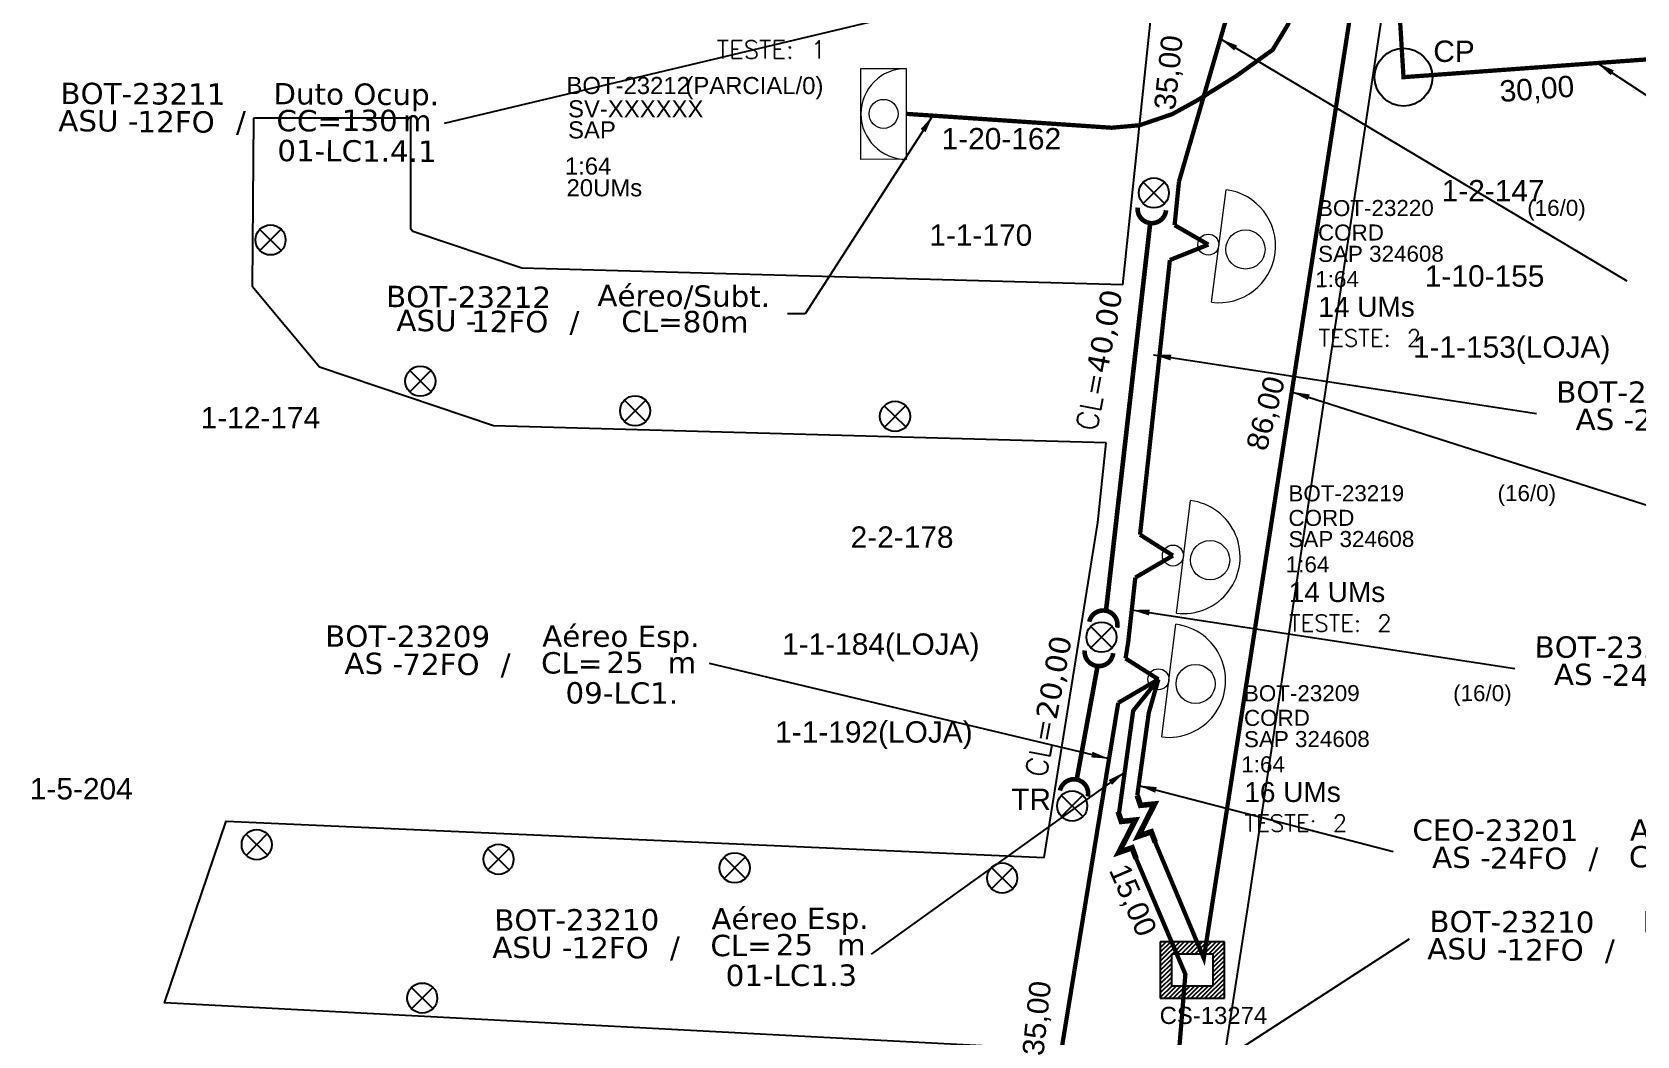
# Model space of a CAD drawing. Header units: inches. Extents: x 950 to 3755, y 850 to 1444.
# Drawn here: x 1199.5 to 1379.7, y 1071.5 to 1184.2 of the extents above; entities that cross this region are included whole.
import ezdxf
from ezdxf.enums import TextEntityAlignment as Align

# ---------------------------------------------------------------- set-up
doc = ezdxf.new("R2010")
doc.units = ezdxf.units.IN
doc.header["$MEASUREMENT"] = 0
for name, color, linetype in [('10.1-Caixas Subterrâneas', 5, 'Continuous'), ('CAP a instalar', 1, 'Continuous'), ('label_cabos', 7, 'Continuous'), ('Legenda', 1, 'Continuous'), ('locais', 7, 'Continuous'), ('Quadra', 98, 'Continuous'), ('Subida Lateral', 5, 'Continuous')]:
    doc.layers.add(name, color=color, linetype=linetype)
for name, color, linetype, lineweight in [("20.0-LEGENDA DOS CDO'S", 1, 'Continuous', 0), ('20.1-CDO_INTERIOR', 1, 'Continuous', 0), ('20.2-CDO_POSTE', 1, 'Continuous', 5), ('20.6-CORDOALHA_SUPORTE', 7, 'Continuous', 25), ('CORDOALHA_SUPORTE', 7, 'Continuous', 25)]:
    doc.layers.add(name, color=color, linetype=linetype, lineweight=lineweight)
doc.layers.add('EXTRA', color=50, linetype='Continuous', plot=False)
doc.styles.add('ARIAL', font='arial.ttf')
doc.styles.add('DIGICADE', font='arial.ttf')
doc.styles.add('ROMANS', font='romans.shx')
doc.styles.add('siredit', font='verdana.ttf')
doc.linetypes.add('FENCELINE1', pattern='A,0.25,-0.1,[133,ltypeshp.shx,S=0.1,R=0,X=-0.1,Y=0],-0.1,1', length=1.45)
doc.dimstyles.new('CC', dxfattribs={"dimtxt": 1, "dimasz": 2, "dimexe": 0.18, "dimexo": 0.0625, "dimgap": 0.09, "dimtad": 0, "dimdec": 0, "dimrnd": 1, "dimzin": 0, "dimdsep": 46, "dimtxsty": 'siredit', "dimblk": 'NONE', "dimcen": 0, "dimse1": 1, "dimse2": 1, "dimsd1": 1, "dimsd2": 1, "dimclrt": 7, "dimadec": 0, "dimazin": 0, "dimtfac": 1, "dimtdec": 0, "dimtofl": 0, "dimtmove": 0, "dimatfit": 3, "dimfxl": 0, "dimtolj": 1, "dimtzin": 0, "dimarcsym": 0})

# ---------------------------------------------------------------- blocks, each defined once
blk = doc.blocks.new('POSTE')
at = {"layer": 'locais', "color": 10}
for points in [[(1, -0.99), (-1, 0.99)], [(0.99, 1), (-0.99, -1)]]:
    blk.add_lwpolyline(points, dxfattribs=at)
blk.add_circle((0, 0), 1.41, dxfattribs=at)
blk = doc.blocks.new('*X6')
at = {"color": 0, "linetype": 'Continuous'}
for p, q in [((-1.25, 0.34099), (-0.49099, 1.1)), ((-1.25, 0.517767), (-0.667767, 1.1)), ((-1.25, 0.694544), (-0.844544, 1.1)), ((-1.25, 0.87132), (-1.02132, 1.1)), ((-1.25, 1.048097), (-1.198097, 1.1)), ((-0.789214, 0.625), (-0.314214, 1.1)), ((-0.612437, 0.625), (-0.137437, 1.1)), ((-0.43566, 0.625), (0.03934, 1.1)), ((-0.258883, 0.625), (0.216117, 1.1)), ((-0.082107, 0.625), (0.392893, 1.1)), ((0.09467, 0.625), (0.56967, 1.1)), ((0.271447, 0.625), (0.746447, 1.1)), ((0.448223, 0.625), (0.923223, 1.1)), ((0.625, 0.625), (1.1, 1.1)), ((0.801777, 0.625), (1.25, 1.073223)), ((0.8035, 0.449947), (1.25, 0.896447)), ((0.8035, 0.27317), (1.25, 0.71967)), ((-1.25, 0.164214), (-0.8035, 0.610714)), ((-1.25, -0.012563), (-0.8035, 0.433937)), ((-1.25, -0.18934), (-0.8035, 0.25716)), ((-1.25, -0.366117), (-0.8035, 0.080383)), ((0.8035, 0.096393), (1.25, 0.542893)), ((0.8035, -0.080383), (1.25, 0.366117)), ((0.8035, -0.25716), (1.25, 0.18934)), ((0.8035, -0.433937), (1.25, 0.012563)), ((-1.25, -0.542893), (-0.8035, -0.096393)), ((-1.25, -0.71967), (-0.8035, -0.27317)), ((-1.25, -0.896447), (-0.8035, -0.449947)), ((-1.25, -1.073223), (-0.801777, -0.625)), ((-1.1, -1.1), (-0.625, -0.625)), ((-0.923223, -1.1), (-0.448223, -0.625)), ((-0.746447, -1.1), (-0.271447, -0.625)), ((-0.56967, -1.1), (-0.09467, -0.625)), ((-0.392893, -1.1), (0.082107, -0.625)), ((-0.216117, -1.1), (0.258883, -0.625)), ((-0.03934, -1.1), (0.43566, -0.625)), ((0.137437, -1.1), (0.612437, -0.625)), ((0.314214, -1.1), (0.789214, -0.625)), ((0.49099, -1.1), (1.25, -0.34099)), ((0.667767, -1.1), (1.25, -0.517767)), ((0.8035, -0.610714), (1.25, -0.164214)), ((0.844544, -1.1), (1.25, -0.694544)), ((1.02132, -1.1), (1.25, -0.87132)), ((1.198097, -1.1), (1.25, -1.048097))]:
    blk.add_line(p, q, dxfattribs=at)
blk = doc.blocks.new('MANHOLE_MQ')
at = {"color": 0, "linetype": 'Continuous'}
for p, q in [((0.00000623, 0.00000569), (-0.00000627, 0.00000569)), ((-0.00000627, 0.00000569), (-0.00000627, -0.00000531)), ((-0.00000404, 0.00000331), (0.00000399, 0.00000331)), ((-0.00000404, -0.00000294), (-0.00000404, 0.00000331)), ((0.00000399, 0.00000331), (0.00000399, -0.00000294)), ((0.00000623, -0.00000531), (0.00000623, 0.00000569)), ((0.00000399, -0.00000294), (-0.00000404, -0.00000294)), ((0.00000399, -0.00000294), (0.00000399, -0.00000294)), ((-0.00000627, -0.00000531), (0.00000623, -0.00000531))]:
    blk.add_line(p, q, dxfattribs=at)
at = {"color": 0, "linetype": 'Continuous', "xscale": 5e-06, "yscale": 5e-06, "zscale": 1e-05}
blk.add_blockref('*X6', (-0.00000002, 0.00000019), dxfattribs=at)
blk = doc.blocks.new('*U7')
at = {"color": 0}
blk.add_line((2.145, -0.582), (-2.104, -0.684), dxfattribs=at)
for centre, radius in [((-0.004, 0.376), 0.733), ((0.03, -1.026), 0.393)]:
    blk.add_circle(centre, radius, dxfattribs=at)
blk.add_arc((0.02, -0.633), 2.125, 1.37817, 181.37817, dxfattribs=at)
blk = doc.blocks.new('Inst CDOE-16 CAIXA DIST OPT CDOE 48F_16D C_SPL_2_1_8')
at = {"layer": "20.0-LEGENDA DOS CDO'S", "color": 0}
for tag, p, style, flags in [('ID_ATIVIDADE', (0.12, 6.472), 'ARIAL', 3), ('FATOR', (7.921, 6.472), 'ARIAL', 1), ('QTDE', (0.097, -1.17), 'DIGICADE', 3)]:
    blk.add_attdef(tag, p, '', height=0.8, rotation=0.11799, dxfattribs=dict(at, style=style, flags=flags))
at = {"layer": "20.0-LEGENDA DOS CDO'S", "color": 0, "style": 'ARIAL'}
for tag, p, height in [('FID', (0.12, 5.248), 0.8), ('CORDOALHA', (0.122, 4.023), 0.8), ('SAP', (0.124, 2.961), 0.8), ('1:XX', (-0.012, 1.7), 0.8), ('UMS', (0.141, 0.217), 1)]:
    blk.add_attdef(tag, p, '', height=height, rotation=0.11799, dxfattribs=at)
blk.add_attdef('FIBRAS_UTILIZADAS', text='', height=0.8, rotation=0.11799, dxfattribs=at).set_placement((8.079, 5.263), align=Align.CENTER)
blk = doc.blocks.new('Teste  FTTH')
at = {"color": 0, "lineweight": 0, "style": 'ROMANS'}
for tag, p in [('TESTE', (-2.302, -0.29)), ('QTDE', (0.212, -0.29))]:
    blk.add_attdef(tag, p, '', height=0.48, dxfattribs=at)
for tag, p, flags in [('FID', (-2.227, -1.253), 1), ('FATOR', (-2.227, -2.028), 3), ('ID_ATIVIDADE', (-2.227, -2.716), 3)]:
    blk.add_attdef(tag, p, '', height=0.48, dxfattribs=dict(at, flags=flags))
blk = doc.blocks.new('Inst CORD BENZINAL 4.55MM 3F (sem recursos)')
at = {"layer": '20.6-CORDOALHA_SUPORTE', "color": 0, "lineweight": 0, "style": 'ROMANS'}
blk.add_attdef('LANCE', text='', height=1, dxfattribs=at).set_placement((-0.538, -2.215), align=Align.RIGHT)
at = {"layer": '20.6-CORDOALHA_SUPORTE', "color": 0, "style": 'siredit'}
blk.add_attdef('QTDE', (-0.538, -2.215), '', height=1, rotation=359.69001, dxfattribs=at)
at = {"layer": '20.6-CORDOALHA_SUPORTE', "color": 0, "lineweight": 0, "style": 'ROMANS'}
for tag, p, flags in [('FATOR', (-5.196, -4.442), 3), ('ID_ATIVIDADE', (-5.201, -6.669), 3), ('FID', (-5.201, -8.896), 1)]:
    blk.add_attdef(tag, p, '', height=1, dxfattribs=dict(at, flags=flags))
blk = doc.blocks.new('_None')
blk = doc.blocks.new('LEGENDA DOS CABOS')
at = {"layer": 'EXTRA', "color": 0, "style": 'siredit'}
for tag, p in [('ID', (4.601, 0.974)), ('XX', (9.03, 0.974))]:
    blk.add_attdef(tag, text='', height=0.48, rotation=359.69001, dxfattribs=at).set_placement(p, align=Align.MIDDLE_CENTER)
at = {"layer": 'Legenda', "color": 0, "style": 'siredit'}
for tag, p in [('TIPO_CABO', (1.314, -0.005)), ('CABO', (4.686, -0.052)), ('/', (6.809, -0.052)), ('METROS', (10.034, -0.052))]:
    blk.add_attdef(tag, text='', height=0.8, rotation=359.69001, dxfattribs=at).set_placement(p, align=Align.MIDDLE_CENTER)
blk = doc.blocks.new('Inst CB ESP CFOA-SM-AS-80-TS-72')
at = {"layer": 'label_cabos', "color": 0, "style": 'siredit'}
for tag, flags, p in [('ID_ATIVIDADE', 3, (1.314, 2.672)), ('FATOR', 1, (11.56, 2.551))]:
    blk.add_attdef(tag, text='', height=1, rotation=359.69001, dxfattribs=dict(at, flags=flags)).set_placement(p, align=Align.MIDDLE_CENTER)
for tag, p in [('DESTINO_CABO', (3.131, 1.262)), ('TIPO_CABO', (13.108, 1.245)), ('TIPO_CABO', (1.762, -0.005)), ('CABO', (4.686, -0.052)), ('/', (7.714, -0.052)), ('LANCE', (10.809, 0.002)), ('UND', (15.964, 0.002)), ('FID', (13.148, -1.414))]:
    blk.add_attdef(tag, text='', height=1, rotation=359.69001, dxfattribs=at).set_placement(p, align=Align.MIDDLE_CENTER)
blk.add_attdef('QTDE', (12.429, -0.475), '', height=1, rotation=359.69001, dxfattribs=at)
blk = doc.blocks.new('Inst CB ESP CFOA-SM-AS-80-TS-24')
at = {"layer": 'label_cabos', "color": 0, "style": 'siredit'}
for tag, flags, p in [('ID_ATIVIDADE', 3, (1.314, 2.672)), ('FATOR', 1, (11.56, 2.551))]:
    blk.add_attdef(tag, text='', height=1, rotation=359.69001, dxfattribs=dict(at, flags=flags)).set_placement(p, align=Align.MIDDLE_CENTER)
for tag, p in [('DESTINO_CABO', (3.131, 1.262)), ('TIPO_CABO', (13.108, 1.245)), ('TIPO_CABO', (1.762, -0.005)), ('CABO', (4.686, -0.052)), ('/', (7.714, -0.052)), ('LANCE', (10.809, 0.002)), ('UND', (15.964, 0.002)), ('FID', (13.148, -1.414))]:
    blk.add_attdef(tag, text='', height=1, rotation=359.69001, dxfattribs=at).set_placement(p, align=Align.MIDDLE_CENTER)
blk.add_attdef('QTDE', (12.429, -0.475), '', height=1, rotation=359.69001, dxfattribs=at)
blk = doc.blocks.new('Inst CB ESP CFOA-SM-ASU-120-S-12')
at = {"layer": 'label_cabos', "color": 0, "style": 'siredit'}
for tag, flags, p in [('ID_ATIVIDADE', 3, (1.314, 2.672)), ('FATOR', 1, (11.56, 2.551))]:
    blk.add_attdef(tag, text='', height=1, rotation=359.69001, dxfattribs=dict(at, flags=flags)).set_placement(p, align=Align.MIDDLE_CENTER)
for tag, p in [('DESTINO_CABO', (3.131, 1.262)), ('TIPO_CABO', (13.108, 1.245)), ('TIPO_CABO', (1.262, -0.005)), ('CABO', (4.686, -0.052)), ('/', (7.714, -0.052)), ('LANCE', (10.809, 0.002)), ('UND', (15.964, 0.002)), ('FID', (13.148, -1.414))]:
    blk.add_attdef(tag, text='', height=1, rotation=359.69001, dxfattribs=at).set_placement(p, align=Align.MIDDLE_CENTER)
blk.add_attdef('QTDE', (12.429, -0.475), '', height=1, rotation=359.69001, dxfattribs=at)
blk = doc.blocks.new('Inst CB DT OCUP CFOA-SM-ASU-120-S-12')
at = {"layer": 'label_cabos', "color": 0, "style": 'siredit'}
for tag, flags, p in [('ID_ATIVIDADE', 3, (1.314, 2.672)), ('FATOR', 1, (11.56, 2.551))]:
    blk.add_attdef(tag, text='', height=1, rotation=359.69001, dxfattribs=dict(at, flags=flags)).set_placement(p, align=Align.MIDDLE_CENTER)
for tag, p in [('DESTINO_CABO', (3.131, 1.262)), ('TIPO_CABO', (13.108, 1.245)), ('TIPO_CABO', (1.262, -0.005)), ('CABO', (4.686, -0.052)), ('/', (7.714, -0.052)), ('LANCE', (10.909, 0.002)), ('UND', (15.964, 0.002)), ('FID', (13.148, -1.414))]:
    blk.add_attdef(tag, text='', height=1, rotation=359.69001, dxfattribs=at).set_placement(p, align=Align.MIDDLE_CENTER)
blk.add_attdef('QTDE', (12.429, -0.475), '', height=1, rotation=359.69001, dxfattribs=at)

msp = doc.modelspace()

# ---------------------------------------------------------------- linework, layer by layer
at = {"color": 5}
msp.add_circle((1353.45, 1179.15), 3.24, dxfattribs=at)
at = {"layer": '20.1-CDO_INTERIOR', "color": 0, "lineweight": 18}
msp.add_lwpolyline([(1292.53, 1169.92), (1292.53, 1180.12), (1297.63, 1180.13), (1297.63, 1169.93)], close=True, dxfattribs=at)
msp.add_circle((1295.08, 1175.03), 1.63, dxfattribs=at)
msp.add_arc((1297.63, 1175.03), 5.1, 90.0531, 270.0531, dxfattribs=at)
at = {"layer": 'CAP a instalar', "color": 0, "linetype": 'FENCELINE1', "ltscale": 5, "const_width": 0.48}
for points in [[(1328.24, 1167.41), (1336.54, 1196.03), (1338.44, 1240.62)], [(1327.75, 1162.53), (1328.24, 1167.41)], [(1331.54, 1160.34), (1327.75, 1162.53)], [(1331.54, 1160.34), (1327.22, 1158.61)], [(1323.87, 1127.76), (1327.22, 1158.61)], [(1327.56, 1125.41), (1323.87, 1127.76)], [(1327.56, 1125.41), (1323.34, 1122.94)], [(1322.24, 1113.86), (1322.54, 1115.68), (1323.34, 1122.94)], [(1325.93, 1111.51), (1322.24, 1113.86)], [(1325.93, 1111.51), (1321.42, 1108.87)], [(1323.56, 1098.46), (1324.85, 1107.74), (1325.93, 1111.51)], [(1305.46, 1011.22), (1310.53, 1042.25), (1319.37, 1096.34), (1321.42, 1108.87)]]:
    msp.add_lwpolyline(points, dxfattribs=at)
at = {"layer": 'CAP a instalar', "color": 0, "ltscale": 5, "const_width": 0.48}
for points in [[(1348.49, 1205.54), (1332.06, 1205.12), (1338.67, 1198.5), (1340.02, 1194.32), (1340.72, 1190.62), (1340.98, 1187.13), (1340.5, 1185.1), (1338.77, 1182.23), (1334.62, 1179.24), (1330.28, 1176.54), (1327.49, 1175), (1323.81, 1173.75), (1320.68, 1173.47), (1297.63, 1175.03)], [(1325.58, 1093.2), (1331.03, 1080.18), (1348.76, 1194.42), (1348.76, 1194.42)], [(1321.5, 1096.4), (1323.1, 1107.98), (1325.93, 1111.51)], [(1323.43, 1091.39), (1328.96, 1078.38), (1326.82, 1052.38), (1328.21, 1036.28), (1338, 1027.26), (1373.65, 1025.45)]]:
    msp.add_lwpolyline(points, dxfattribs=at)
at = {"layer": 'CAP a instalar', "color": 1, "ltscale": 5, "const_width": 0.48}
msp.add_lwpolyline([(1352.11, 1201.11), (1353.45, 1179.15), (1407.79, 1183.12)], dxfattribs=at)
at = {"layer": 'CORDOALHA_SUPORTE', "const_width": 0.518}
for points in [[(1326.79, 1164.2, -1), (1323.6, 1164.5)], [(1321.3, 1117.31, 1), (1318.17, 1117.98)], [(1320.85, 1114.45, -1), (1317.66, 1114.75)], [(1318.01, 1098.35, 1), (1314.88, 1099.02)]]:
    msp.add_lwpolyline(points, format="xyb", dxfattribs=at)
for points in [[(1320.05, 1119.21), (1325.01, 1162.76)], [(1316.76, 1100.25), (1319.1, 1113)]]:
    msp.add_lwpolyline(points, dxfattribs=at)
at = {"layer": 'Quadra'}
for points in [[(1321.94, 1155.82), (1326.76, 1201.89), (1335.36, 1260.44), (1337.4, 1271.3), (1377.79, 1280.31), (1446.21, 1341.24), (1449.76, 1346.17), (1452.74, 1351.42), (1455.12, 1356.93), (1456.86, 1362.63), (1457.94, 1368.47), (1458.35, 1374.83), (1456.29, 1402.85)], [(1224.32, 1174.53), (1224.2, 1155.65)], [(1242.11, 1174.53), (1224.32, 1174.53)], [(1313.11, 1091.49), (1319.14, 1129.11), (1320.08, 1138.07)]]:
    msp.add_lwpolyline(points, dxfattribs=at)
at = {"layer": 'Quadra', "color": 4}
for points in [[(1321.94, 1155.82), (1326.76, 1201.89), (1335.36, 1260.44), (1337.4, 1271.3), (1377.79, 1280.31), (1446.21, 1341.24), (1449.76, 1346.17), (1452.74, 1351.42), (1455.12, 1356.93), (1456.86, 1362.63), (1457.94, 1368.47), (1458.35, 1374.83), (1456.29, 1402.85)], [(1368.28, 1227.38), (1355.21, 1214), (1335.96, 1086.09), (1314.01, 944.97), (1305.42, 890.52)], [(1321.94, 1155.82), (1254.45, 1157.69), (1242.22, 1161.82), (1242, 1162.08), (1242, 1174.53)], [(1320.08, 1138.07), (1251.29, 1139.97), (1231.75, 1146.56), (1224.2, 1155.65)], [(1313.11, 1091.49), (1319.14, 1129.11), (1320.08, 1138.07)], [(1309.69, 1070.15), (1214.36, 1075.18), (1221.25, 1095.59), (1313.11, 1091.49)]]:
    msp.add_lwpolyline(points, dxfattribs=at)
at = {"layer": 'Subida Lateral', "color": 0, "const_width": 0.625}
for points in [[(1325.58, 1093.2), (1325.13, 1094.39), (1323.65, 1093.87), (1325.5, 1097.51), (1323.93, 1097.36), (1323.56, 1098.46)], [(1323.43, 1091.39), (1322.98, 1092.59), (1321.49, 1092.07), (1323.35, 1095.71), (1321.77, 1095.55), (1321.41, 1096.66)]]:
    msp.add_lwpolyline(points, dxfattribs=at)

# ---------------------------------------------------------------- block references
at = {"xscale": 1.199999999999988, "yscale": 1.199999999999988, "zscale": 1.199999999999999}
for p in [(1325.42, 1166.15), (1226.25, 1160.87), (1243.07, 1145), (1267.18, 1141.67), (1296.36, 1141.05), (1319.54, 1116.25), (1316.25, 1097.29), (1224.7, 1092.94), (1251.85, 1091.3), (1278.36, 1090.34), (1308.39, 1089.19), (1243.28, 1075.71)]:
    msp.add_blockref('POSTE', p, dxfattribs=at)
at = {"layer": '10.1-Caixas Subterrâneas', "color": 30, "xscale": 575617.5977600847, "yscale": 575617.5977600848, "zscale": 575617.5977600848, "rotation": 180.0000000000625}
msp.add_blockref('MANHOLE_MQ', (1329.73, 1078.97), dxfattribs=at)
at = {"layer": "20.0-LEGENDA DOS CDO'S", "color": 0, "lineweight": 0}
for p, xscale, yscale, zscale, rotation, values in [((1286.02, 1182.46), 4.201200000000052, 4.201200000000255, 4.201199999999984, 0.0040785620976333, {'TESTE': 'TESTE:', 'QTDE': '1'}), ((1352.98, 1150.05), 3.938625000000798, 3.938624999999944, 3.93862499999999, 0.0040785621006817, {'TESTE': 'TESTE:', 'QTDE': '2'}), ((1349.66, 1118.01), 3.938625000000798, 3.938624999999944, 3.93862499999999, 0.0040785621006817, {'TESTE': 'TESTE:', 'QTDE': '2'}), ((1344.67, 1095.55), 3.938625000000798, 3.938624999999944, 3.93862499999999, 0.0040785621006817, {'TESTE': 'TESTE:', 'QTDE': '2'})]:
    msp.add_blockref('Teste  FTTH', p, dxfattribs=dict(at, xscale=xscale, yscale=yscale, zscale=zscale, rotation=rotation)).add_auto_attribs(values)
ref = msp.add_blockref('Inst CDOE-16 CAIXA DIST OPT CDOE 48F_16D C_SPL_2_1_8', (1343.58, 1151.73), dxfattribs=dict(at, xscale=2.25000000000108, yscale=2.25000000000108, zscale=2.25))
ref.add_attrib('FID', 'BOT-23220', (1343.85, 1163.54), dxfattribs={"color": 0, "height": 1.8, "rotation": 0.118, "style": 'ARIAL'})
ref.add_attrib('CORDOALHA', 'CORD', (1343.85, 1160.79), dxfattribs={"color": 0, "height": 1.8, "rotation": 0.118, "style": 'ARIAL'})
ref.add_attrib('SAP', 'SAP 324608', (1343.86, 1158.4), dxfattribs={"color": 0, "height": 1.8, "rotation": 0.118, "style": 'ARIAL'})
ref.add_attrib('1:XX', '1:64', (1343.55, 1155.56), dxfattribs={"color": 0, "height": 1.8, "rotation": 0.118, "style": 'ARIAL'})
ref.add_attrib('UMS', '14 UMs', (1343.89, 1152.22), dxfattribs={"color": 0, "height": 2.25, "rotation": 0.118, "style": 'ARIAL'})
ref.add_attrib('FIBRAS_UTILIZADAS', '(16/0)', dxfattribs={"color": 0, "height": 1.8, "rotation": 0.118, "style": 'ARIAL'}).set_placement((1373.91, 1163.58), align=Align.RIGHT)
ref = msp.add_blockref('Inst CDOE-16 CAIXA DIST OPT CDOE 48F_16D C_SPL_2_1_8', (1340.26, 1119.69), dxfattribs=dict(at, xscale=2.25000000000108, yscale=2.25000000000108, zscale=2.25))
ref.add_attrib('FID', 'BOT-23219', (1340.53, 1131.5), dxfattribs={"color": 0, "height": 1.8, "rotation": 0.118, "style": 'ARIAL'})
ref.add_attrib('CORDOALHA', 'CORD', (1340.53, 1128.74), dxfattribs={"color": 0, "height": 1.8, "rotation": 0.118, "style": 'ARIAL'})
ref.add_attrib('SAP', 'SAP 324608', (1340.54, 1126.36), dxfattribs={"color": 0, "height": 1.8, "rotation": 0.118, "style": 'ARIAL'})
ref.add_attrib('1:XX', '1:64', (1340.23, 1123.52), dxfattribs={"color": 0, "height": 1.8, "rotation": 0.118, "style": 'ARIAL'})
ref.add_attrib('UMS', '14 UMs', (1340.57, 1120.18), dxfattribs={"color": 0, "height": 2.25, "rotation": 0.118, "style": 'ARIAL'})
ref.add_attrib('FIBRAS_UTILIZADAS', '(16/0)', dxfattribs={"color": 0, "height": 1.8, "rotation": 0.118, "style": 'ARIAL'}).set_placement((1370.58, 1131.54), align=Align.RIGHT)
ref = msp.add_blockref('Inst CDOE-16 CAIXA DIST OPT CDOE 48F_16D C_SPL_2_1_8', (1335.26, 1097.23), dxfattribs=dict(at, xscale=2.25000000000108, yscale=2.25000000000108, zscale=2.25))
ref.add_attrib('FID', 'BOT-23209', (1335.53, 1109.04), dxfattribs={"color": 0, "height": 1.8, "rotation": 0.118, "style": 'ARIAL'})
ref.add_attrib('CORDOALHA', 'CORD', (1335.54, 1106.28), dxfattribs={"color": 0, "height": 1.8, "rotation": 0.118, "style": 'ARIAL'})
ref.add_attrib('SAP', 'SAP 324608', (1335.54, 1103.89), dxfattribs={"color": 0, "height": 1.8, "rotation": 0.118, "style": 'ARIAL'})
ref.add_attrib('1:XX', '1:64', (1335.24, 1101.06), dxfattribs={"color": 0, "height": 1.8, "rotation": 0.118, "style": 'ARIAL'})
ref.add_attrib('UMS', '16 UMs', (1335.58, 1097.72), dxfattribs={"color": 0, "height": 2.25, "rotation": 0.118, "style": 'ARIAL'})
ref.add_attrib('FIBRAS_UTILIZADAS', '(16/0)', dxfattribs={"color": 0, "height": 1.8, "rotation": 0.118, "style": 'ARIAL'}).set_placement((1365.59, 1109.07), align=Align.RIGHT)
at = {"layer": '20.2-CDO_POSTE', "color": 0, "yscale": 3, "zscale": 3}
for p, xscale, rotation in [((1334.59, 1159.96), 2.999999999999741, 261.2548254264208), ((1330.62, 1125.05), 2.999999999999955, 261.5560210176506), ((1328.99, 1111.15), 2.999999999999955, 261.5560210176506)]:
    msp.add_blockref('*U7', p, dxfattribs=dict(at, xscale=xscale, rotation=rotation))
at = {"layer": '20.6-CORDOALHA_SUPORTE', "color": 0, "lineweight": 0, "xscale": 2.399999999999974, "yscale": 2.400000000000005, "zscale": 2.399999999999999, "rotation": 79.74269785656931}
for p, values in [((1315.18, 1147.99), {'QTDE': '40,00', 'LANCE': 'CL='}), ((1309.49, 1109.1), {'QTDE': '20,00', 'LANCE': 'CL='})]:
    msp.add_blockref('Inst CORD BENZINAL 4.55MM 3F (sem recursos)', p, dxfattribs=at).add_auto_attribs(values)
at = {"layer": 'label_cabos', "color": 0, "lineweight": 0}
ref = msp.add_blockref('Inst CB DT OCUP CFOA-SM-ASU-120-S-12', (1204.41, 1174.26), dxfattribs=dict(at, xscale=2.399999999999977, yscale=2.400000000000005, zscale=2.399999999999999))
ref.add_attrib('DESTINO_CABO', 'BOT-23211', dxfattribs={"color": 0, "height": 2.4, "rotation": 359.69, "style": 'siredit'}).set_placement((1211.92, 1177.29), align=Align.MIDDLE_CENTER)
ref.add_attrib('CABO', '12FO', dxfattribs={"color": 0, "height": 2.4, "rotation": 359.69, "style": 'siredit'}).set_placement((1215.65, 1174.14), align=Align.MIDDLE_CENTER)
ref.add_attrib('TIPO_CABO', 'Duto Ocup.', dxfattribs={"color": 0, "height": 2.4, "rotation": 359.69, "style": 'siredit'}).set_placement((1235.87, 1177.25), align=Align.MIDDLE_CENTER)
ref.add_attrib('/', '/', dxfattribs={"color": 0, "height": 2.4, "rotation": 359.69, "style": 'siredit'}).set_placement((1222.92, 1174.14), align=Align.MIDDLE_CENTER)
ref.add_attrib('TIPO_CABO', 'ASU - ', dxfattribs={"color": 0, "height": 2.4, "rotation": 359.69, "style": 'siredit'}).set_placement((1207.44, 1174.25), align=Align.MIDDLE_CENTER)
ref.add_attrib('FID', '01-LC1.4.1', dxfattribs={"color": 0, "height": 2.4, "rotation": 359.69, "style": 'siredit'}).set_placement((1235.96, 1170.87), align=Align.MIDDLE_CENTER)
ref.add_attrib('LANCE', 'CC=', dxfattribs={"color": 0, "height": 2.4, "rotation": 359.69, "style": 'siredit'}).set_placement((1230.59, 1174.26), align=Align.MIDDLE_CENTER)
ref.add_attrib('QTDE', '130', (1234.24, 1173.12), dxfattribs={"color": 0, "height": 2.4, "rotation": 359.69, "style": 'siredit'})
ref.add_attrib('UND', 'm', dxfattribs={"color": 0, "height": 2.4, "rotation": 359.69, "style": 'siredit'}).set_placement((1242.72, 1174.26), align=Align.MIDDLE_CENTER)
ref = msp.add_blockref('LEGENDA DOS CABOS', (1238.31, 1150.56), dxfattribs=dict(at, xscale=2.399999999999977, yscale=2.400000000000005, zscale=2.399999999999999))
ref.add_attrib('ID', 'BOT-23212', dxfattribs={"color": 0, "height": 2.4, "rotation": 359.69, "style": 'siredit'}).set_placement((1248.48, 1154.47), align=Align.MIDDLE_CENTER)
ref.add_attrib('CABO', '12FO', dxfattribs={"color": 0, "height": 2.4, "rotation": 359.69, "style": 'siredit'}).set_placement((1253.1, 1151.7), align=Align.MIDDLE_CENTER)
ref.add_attrib('METROS', 'CL=80m', dxfattribs={"color": 0, "height": 2.4, "rotation": 359.69, "style": 'siredit'}).set_placement((1272.77, 1151.7), align=Align.MIDDLE_CENTER)
ref.add_attrib('XX', 'Aéreo/Subt.', dxfattribs={"color": 0, "height": 2.4, "rotation": 359.69, "style": 'siredit'}).set_placement((1272.64, 1154.58), align=Align.MIDDLE_CENTER)
ref.add_attrib('/', '/', dxfattribs={"color": 0, "height": 2.4, "rotation": 359.69, "style": 'siredit'}).set_placement((1260.37, 1151.7), align=Align.MIDDLE_CENTER)
ref.add_attrib('TIPO_CABO', 'ASU -', dxfattribs={"color": 0, "height": 2.4, "rotation": 359.69, "style": 'siredit'}).set_placement((1244.88, 1151.81), align=Align.MIDDLE_CENTER)
at = {"layer": 'label_cabos'}
ref = msp.add_blockref('Inst CB ESP CFOA-SM-AS-80-TS-24', (1372.36, 1140.72), dxfattribs=dict(at, xscale=2.400000000000019, yscale=2.400000000000005, zscale=2.399999999999999, rotation=0.1315642866255672))
ref.add_attrib('DESTINO_CABO', 'BOT-23220', dxfattribs={"color": 0, "height": 2.4, "rotation": 359.8216, "style": 'siredit'}).set_placement((1379.86, 1143.77), align=Align.MIDDLE_CENTER)
ref.add_attrib('TIPO_CABO', 'Aéreo Esp.', dxfattribs={"color": 0, "height": 2.4, "rotation": 359.8216, "style": 'siredit'}).set_placement((1403.81, 1143.78), align=Align.MIDDLE_CENTER)
ref.add_attrib('CABO', '24FO', dxfattribs={"color": 0, "height": 2.4, "rotation": 359.8216, "style": 'siredit'}).set_placement((1383.6, 1140.62), align=Align.MIDDLE_CENTER)
ref.add_attrib('/', '/', dxfattribs={"color": 0, "height": 2.4, "rotation": 359.8216, "style": 'siredit'}).set_placement((1390.87, 1140.64), align=Align.MIDDLE_CENTER)
ref.add_attrib('TIPO_CABO', 'AS - ', dxfattribs={"color": 0, "height": 2.4, "rotation": 359.8216, "style": 'siredit'}).set_placement((1376.59, 1140.72), align=Align.MIDDLE_CENTER)
ref.add_attrib('FID', '02-LC1.5', dxfattribs={"color": 0, "height": 2.4, "rotation": 359.8216, "style": 'siredit'}).set_placement((1403.92, 1137.4), align=Align.MIDDLE_CENTER)
ref.add_attrib('LANCE', 'CL=', dxfattribs={"color": 0, "height": 2.4, "rotation": 359.8216, "style": 'siredit'}).set_placement((1398.3, 1140.78), align=Align.MIDDLE_CENTER)
ref.add_attrib('QTDE', '50', (1402.19, 1139.65), dxfattribs={"color": 0, "height": 2.4, "rotation": 359.8216, "style": 'siredit'})
ref.add_attrib('UND', 'm', dxfattribs={"color": 0, "height": 2.4, "rotation": 359.8216, "style": 'siredit'}).set_placement((1410.67, 1140.81), align=Align.MIDDLE_CENTER)
ref = msp.add_blockref('Inst CB ESP CFOA-SM-AS-80-TS-72', (1234.13, 1113.3), dxfattribs=dict(at, xscale=2.400000000000019, yscale=2.400000000000005, zscale=2.399999999999999, rotation=0.1315642866255672))
ref.add_attrib('DESTINO_CABO', 'BOT-23209', dxfattribs={"color": 0, "height": 2.4, "rotation": 359.8216, "style": 'siredit'}).set_placement((1241.64, 1116.35), align=Align.MIDDLE_CENTER)
ref.add_attrib('CABO', '72FO', dxfattribs={"color": 0, "height": 2.4, "rotation": 359.8216, "style": 'siredit'}).set_placement((1245.38, 1113.2), align=Align.MIDDLE_CENTER)
ref.add_attrib('LANCE', 'CL=', dxfattribs={"color": 0, "height": 2.4, "rotation": 359.8216, "style": 'siredit'}).set_placement((1260.07, 1113.36), align=Align.MIDDLE_CENTER)
ref.add_attrib('TIPO_CABO', 'Aéreo Esp.', dxfattribs={"color": 0, "height": 2.4, "rotation": 359.8216, "style": 'siredit'}).set_placement((1265.58, 1116.36), align=Align.MIDDLE_CENTER)
ref.add_attrib('/', '/', dxfattribs={"color": 0, "height": 2.4, "rotation": 359.8216, "style": 'siredit'}).set_placement((1252.64, 1113.22), align=Align.MIDDLE_CENTER)
ref.add_attrib('TIPO_CABO', 'AS - ', dxfattribs={"color": 0, "height": 2.4, "rotation": 359.8216, "style": 'siredit'}).set_placement((1238.36, 1113.3), align=Align.MIDDLE_CENTER)
ref.add_attrib('FID', '09-LC1.', dxfattribs={"color": 0, "height": 2.4, "rotation": 359.8216, "style": 'siredit'}).set_placement((1265.69, 1109.98), align=Align.MIDDLE_CENTER)
ref.add_attrib('QTDE', '25', (1263.96, 1112.23), dxfattribs={"color": 0, "height": 2.4, "rotation": 359.8216, "style": 'siredit'})
ref.add_attrib('UND', 'm', dxfattribs={"color": 0, "height": 2.4, "rotation": 359.8216, "style": 'siredit'}).set_placement((1272.44, 1113.39), align=Align.MIDDLE_CENTER)
ref = msp.add_blockref('Inst CB ESP CFOA-SM-AS-80-TS-24', (1369.92, 1112.07), dxfattribs=dict(at, xscale=2.400000000000019, yscale=2.400000000000005, zscale=2.399999999999999, rotation=0.1315642866255672))
ref.add_attrib('DESTINO_CABO', 'BOT-23219', dxfattribs={"color": 0, "height": 2.4, "rotation": 359.8216, "style": 'siredit'}).set_placement((1377.43, 1115.12), align=Align.MIDDLE_CENTER)
ref.add_attrib('TIPO_CABO', 'Aéreo Esp.', dxfattribs={"color": 0, "height": 2.4, "rotation": 359.8216, "style": 'siredit'}).set_placement((1401.37, 1115.13), align=Align.MIDDLE_CENTER)
ref.add_attrib('CABO', '24FO', dxfattribs={"color": 0, "height": 2.4, "rotation": 359.8216, "style": 'siredit'}).set_placement((1381.17, 1111.97), align=Align.MIDDLE_CENTER)
ref.add_attrib('/', '/', dxfattribs={"color": 0, "height": 2.4, "rotation": 359.8216, "style": 'siredit'}).set_placement((1388.43, 1111.99), align=Align.MIDDLE_CENTER)
ref.add_attrib('TIPO_CABO', 'AS - ', dxfattribs={"color": 0, "height": 2.4, "rotation": 359.8216, "style": 'siredit'}).set_placement((1374.15, 1112.07), align=Align.MIDDLE_CENTER)
ref.add_attrib('FID', '01-LC1.5', dxfattribs={"color": 0, "height": 2.4, "rotation": 359.8216, "style": 'siredit'}).set_placement((1401.48, 1108.75), align=Align.MIDDLE_CENTER)
ref.add_attrib('LANCE', 'CL=', dxfattribs={"color": 0, "height": 2.4, "rotation": 359.8216, "style": 'siredit'}).set_placement((1395.86, 1112.13), align=Align.MIDDLE_CENTER)
ref.add_attrib('QTDE', '10', (1399.75, 1111), dxfattribs={"color": 0, "height": 2.4, "rotation": 359.8216, "style": 'siredit'})
ref.add_attrib('UND', 'm', dxfattribs={"color": 0, "height": 2.4, "rotation": 359.8216, "style": 'siredit'}).set_placement((1408.23, 1112.16), align=Align.MIDDLE_CENTER)
ref = msp.add_blockref('Inst CB ESP CFOA-SM-AS-80-TS-24', (1356.25, 1091.52), dxfattribs=dict(at, xscale=2.400000000000019, yscale=2.400000000000005, zscale=2.399999999999999, rotation=0.1315642866255672))
ref.add_attrib('DESTINO_CABO', 'CEO-23201', dxfattribs={"color": 0, "height": 2.4, "rotation": 359.8216, "style": 'siredit'}).set_placement((1363.76, 1094.57), align=Align.MIDDLE_CENTER)
ref.add_attrib('TIPO_CABO', 'Aéreo Esp.', dxfattribs={"color": 0, "height": 2.4, "rotation": 359.8216, "style": 'siredit'}).set_placement((1387.71, 1094.58), align=Align.MIDDLE_CENTER)
ref.add_attrib('CABO', '24FO', dxfattribs={"color": 0, "height": 2.4, "rotation": 359.8216, "style": 'siredit'}).set_placement((1367.5, 1091.42), align=Align.MIDDLE_CENTER)
ref.add_attrib('/', '/', dxfattribs={"color": 0, "height": 2.4, "rotation": 359.8216, "style": 'siredit'}).set_placement((1374.77, 1091.44), align=Align.MIDDLE_CENTER)
ref.add_attrib('TIPO_CABO', 'AS - ', dxfattribs={"color": 0, "height": 2.4, "rotation": 359.8216, "style": 'siredit'}).set_placement((1360.48, 1091.52), align=Align.MIDDLE_CENTER)
ref.add_attrib('FID', '01-LC1.4', dxfattribs={"color": 0, "height": 2.4, "rotation": 359.8216, "style": 'siredit'}).set_placement((1387.82, 1088.2), align=Align.MIDDLE_CENTER)
ref.add_attrib('LANCE', 'CL=', dxfattribs={"color": 0, "height": 2.4, "rotation": 359.8216, "style": 'siredit'}).set_placement((1382.2, 1091.58), align=Align.MIDDLE_CENTER)
ref.add_attrib('QTDE', '25', (1386.09, 1090.45), dxfattribs={"color": 0, "height": 2.4, "rotation": 359.8216, "style": 'siredit'})
ref.add_attrib('UND', 'm', dxfattribs={"color": 0, "height": 2.4, "rotation": 359.8216, "style": 'siredit'}).set_placement((1394.57, 1091.61), align=Align.MIDDLE_CENTER)
ref = msp.add_blockref('Inst CB ESP CFOA-SM-ASU-120-S-12', (1253.13, 1081.41), dxfattribs=dict(at, xscale=2.400000000000053, yscale=2.400000000000005, zscale=2.399999999999999, rotation=0.463463698312934))
ref.add_attrib('DESTINO_CABO', 'BOT-23210', dxfattribs={"color": 0, "height": 2.4, "rotation": 0.1535, "style": 'siredit'}).set_placement((1260.63, 1084.5), align=Align.MIDDLE_CENTER)
ref.add_attrib('TIPO_CABO', 'Aéreo Esp.', dxfattribs={"color": 0, "height": 2.4, "rotation": 0.1535, "style": 'siredit'}).set_placement((1284.57, 1084.65), align=Align.MIDDLE_CENTER)
ref.add_attrib('CABO', '12FO', dxfattribs={"color": 0, "height": 2.4, "rotation": 0.1535, "style": 'siredit'}).set_placement((1264.38, 1081.37), align=Align.MIDDLE_CENTER)
ref.add_attrib('/', '/', dxfattribs={"color": 0, "height": 2.4, "rotation": 0.1535, "style": 'siredit'}).set_placement((1271.65, 1081.43), align=Align.MIDDLE_CENTER)
ref.add_attrib('TIPO_CABO', 'ASU - ', dxfattribs={"color": 0, "height": 2.4, "rotation": 0.1535, "style": 'siredit'}).set_placement((1256.16, 1081.42), align=Align.MIDDLE_CENTER)
ref.add_attrib('FID', '01-LC1.3', dxfattribs={"color": 0, "height": 2.4, "rotation": 0.1535, "style": 'siredit'}).set_placement((1284.72, 1078.27), align=Align.MIDDLE_CENTER)
ref.add_attrib('LANCE', 'CL=', dxfattribs={"color": 0, "height": 2.4, "rotation": 0.1535, "style": 'siredit'}).set_placement((1279.08, 1081.62), align=Align.MIDDLE_CENTER)
ref.add_attrib('QTDE', '25', (1282.97, 1080.51), dxfattribs={"color": 0, "height": 2.4, "rotation": 0.1535, "style": 'siredit'})
ref.add_attrib('UND', 'm', dxfattribs={"color": 0, "height": 2.4, "rotation": 0.1535, "style": 'siredit'}).set_placement((1291.45, 1081.72), align=Align.MIDDLE_CENTER)
at = {"layer": 'label_cabos', "color": 0, "lineweight": 0}
ref = msp.add_blockref('Inst CB DT OCUP CFOA-SM-ASU-120-S-12', (1358.11, 1081.25), dxfattribs=dict(at, xscale=2.399999999999977, yscale=2.400000000000005, zscale=2.399999999999999))
ref.add_attrib('DESTINO_CABO', 'BOT-23210', dxfattribs={"color": 0, "height": 2.4, "rotation": 359.69, "style": 'siredit'}).set_placement((1365.62, 1084.28), align=Align.MIDDLE_CENTER)
ref.add_attrib('CABO', '12FO', dxfattribs={"color": 0, "height": 2.4, "rotation": 359.69, "style": 'siredit'}).set_placement((1369.35, 1081.12), align=Align.MIDDLE_CENTER)
ref.add_attrib('TIPO_CABO', 'Duto Ocup.', dxfattribs={"color": 0, "height": 2.4, "rotation": 359.69, "style": 'siredit'}).set_placement((1389.57, 1084.23), align=Align.MIDDLE_CENTER)
ref.add_attrib('/', '/', dxfattribs={"color": 0, "height": 2.4, "rotation": 359.69, "style": 'siredit'}).set_placement((1376.62, 1081.12), align=Align.MIDDLE_CENTER)
ref.add_attrib('TIPO_CABO', 'ASU - ', dxfattribs={"color": 0, "height": 2.4, "rotation": 359.69, "style": 'siredit'}).set_placement((1361.14, 1081.24), align=Align.MIDDLE_CENTER)
ref.add_attrib('FID', '02-LC1.3', dxfattribs={"color": 0, "height": 2.4, "rotation": 359.69, "style": 'siredit'}).set_placement((1389.66, 1077.85), align=Align.MIDDLE_CENTER)
ref.add_attrib('LANCE', 'CC=', dxfattribs={"color": 0, "height": 2.4, "rotation": 359.69, "style": 'siredit'}).set_placement((1384.29, 1081.25), align=Align.MIDDLE_CENTER)
ref.add_attrib('QTDE', '115', (1387.94, 1080.11), dxfattribs={"color": 0, "height": 2.4, "rotation": 359.69, "style": 'siredit'})
ref.add_attrib('UND', 'm', dxfattribs={"color": 0, "height": 2.4, "rotation": 359.69, "style": 'siredit'}).set_placement((1396.42, 1081.25), align=Align.MIDDLE_CENTER)

# ---------------------------------------------------------------- texts
at = {"style": 'ARIAL'}
for tag, rotation, p in [('35,00', 84.0626, (1328.24, 1179.55)), ('30,00', 4.1772, (1368.51, 1176.66)), ('1-20-162', 359.9671, (1308.3, 1171.04)), ('1-2-147', 359.9671, (1363.51, 1165.2)), ('1-1-170', 359.9671, (1305.99, 1160.21)), ('1-10-155', 359.9671, (1362.56, 1155.62)), ('1-1-153(LOJA)', 359.9671, (1365.59, 1147.64)), ('86,00', 75.3433, (1339.12, 1141.1)), ('1-12-174', 359.9671, (1225.11, 1139.7)), ('2-2-178', 359.9671, (1297.15, 1126.29)), ('1-1-184(LOJA)', 359.9671, (1294.76, 1114.27)), ('1-1-192(LOJA)', 359.9671, (1293.99, 1104.4)), ('1-5-204', 359.9671, (1205, 1098.02)), ('15,00', 293.2779, (1322, 1086.25)), ('35,00', 84.0626, (1313.45, 1073.32))]:
    msp.add_attdef(tag, text='(XX/YY)', height=2.4, rotation=rotation, dxfattribs=at).set_placement(p, align=Align.CENTER)
at = {"color": 5, "style": 'ARIAL'}
msp.add_attdef('CP', text='(XX/YY)', height=2.4, rotation=359.9671, dxfattribs=at).set_placement((1359.12, 1180.86), align=Align.CENTER)
at = {"color": 1, "style": 'ARIAL'}
msp.add_attdef('TR', text='(XX/YY)', height=2.4, rotation=359.9671, dxfattribs=at).set_placement((1311.64, 1096.83), align=Align.CENTER)
at = {"layer": '10.1-Caixas Subterrâneas', "color": 30, "style": 'ARIAL'}
msp.add_text('CS-13274', height=1.92, dxfattribs=at).set_placement((1326.07, 1072.8))
at = {"layer": "20.0-LEGENDA DOS CDO'S", "color": 0, "style": 'ARIAL'}
for s, p in [('BOT-23212', (1259.47, 1177.26)), ('  SV-XXXXXX', (1258.16, 1174.64)), ('  SAP', (1258.16, 1172.27)), ('  1:64', (1257.8, 1168.21)), ('20UMs', (1259.48, 1165.77))]:
    msp.add_text(s, height=1.92, rotation=359.9724, dxfattribs=at).set_placement(p)
msp.add_text('          (PARCIAL/0)', height=1.92, rotation=359.9724, dxfattribs=at).set_placement((1276.85, 1177.25), align=Align.CENTER)

# ---------------------------------------------------------------- leaders
at = {"layer": 'label_cabos'}
for points in [[(1315.08, 1190.47), (1245.75, 1173.95)], [(1332.89, 1183.45), (1378.54, 1156.26)], [(1375.22, 1180.74), (1396.85, 1166.5), (1398.85, 1166.5)], [(1300.6, 1174.83), (1286.28, 1152.56), (1284.28, 1152.56)], [(1325.37, 1147.96), (1368.38, 1141.39)], [(1340.91, 1143.81), (1384.44, 1129.89)], [(1322.94, 1119.31), (1365.95, 1112.74)], [(1320.4, 1102.6), (1275.52, 1113.28)], [(1322.15, 1101.1), (1293.67, 1080.65)], [(1323.72, 1099.59), (1352.28, 1092.19)], [(1327.89, 1065.38), (1354.14, 1082.37)]]:
    msp.add_leader(points, dimstyle='CC', override={"dimgap": 0.09, "dimtad": 0}, dxfattribs=at)

doc.saveas('drawing.dxf')
